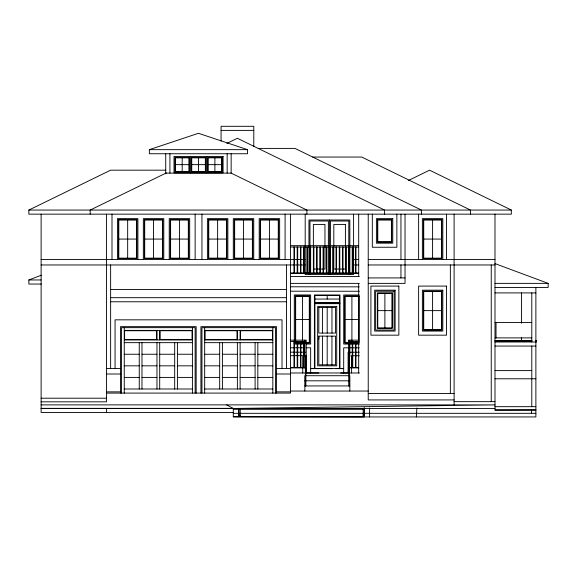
<?xml version="1.0" encoding="UTF-8"?>
<svg xmlns="http://www.w3.org/2000/svg" width="577" height="577" viewBox="0 0 577 577"><rect width="100%" height="100%" fill="white"/><g stroke="black" fill="none" stroke-linecap="round" stroke-linejoin="round"><path stroke-width="0.87" d="M302.435 343.005L302.471 296.326M318.814 339.146L318.814 336.117L335.562 336.131L335.54 364.823L318.814 364.808L318.814 336.117M331.934 364.823L331.955 336.131M314.4 368.573L314.4 294.97L340.004 294.991L339.954 368.595L335.54 368.588M343.683 372.98L343.704 347.808L359.211 347.823M351.595 372.98L351.602 355.728L359.226 355.728M416.334 416.94L416.919 408.018M408.516 180.45L429.569 170.179L511.352 210.064L511.352 214.154L28.85 214.154L28.85 210.064L110.633 170.179L165.743 170.179M166.198 172.992L90.185 210.064L90.185 214.154M226.869 143.399L237.385 138.271L384.592 210.064L384.592 214.154M41.393 284.05L28.85 284.05L28.85 279.96L41.378 275.186M149.371 149.652L198.438 133.294L247.504 149.652L247.504 153.742L149.371 153.742L149.371 149.652L247.504 149.652M494.994 342.017L536.567 341.981L536.567 340.957L535.882 340.892M494.994 214.154L494.994 410.038L535.882 409.901M221.07 130.388L253.786 130.388M258.171 148.404L294.977 148.404L421.39 210.064L421.39 214.154M312.691 157.052L361.757 157.052L470.457 210.064L470.457 214.154M175.372 164.647L189.004 164.647M191.73 164.647L205.354 164.647M208.081 164.647L221.712 164.647M165.931 173.122L231.153 173.122L231.153 153.742M28.85 210.064L511.352 210.064M118.804 239.073L136.525 239.073M144.704 239.073L162.425 239.073M170.258 239.073L188.318 239.073M208.766 239.073L226.487 239.073M234.659 239.073L252.38 239.073M260.22 239.073L278.28 239.073M423.734 239.073L441.455 239.073M290.541 245.665L358.692 245.665M290.541 247.028L358.692 247.028M41.118 259.513L305.197 259.513M353.586 259.513L358.757 259.513M368.234 259.513L494.994 259.513M41.118 264.966L305.197 264.966M353.586 264.966L358.757 264.966M368.234 264.966L494.994 264.966M313.376 269.055L324.959 269.055L324.959 224.417L313.376 224.417L313.376 272.928M290.541 272.928L358.692 272.928M290.541 273.44L358.692 273.44M290.541 276.556L359.305 276.556M368.234 277.919L405.032 277.919M28.85 279.96L41.118 279.96M290.541 283.372L359.305 283.372M368.234 283.372L405.032 283.372L405.032 214.154M494.994 283.372L548.15 283.372L548.15 287.454L494.994 287.454M110.633 289.503L286.459 289.503M494.994 292.907L535.882 292.907M110.633 297.682L286.459 297.682M314.905 299.059L339.492 299.059M110.633 301.771L286.459 301.771M377.769 310.628L392.007 310.628M423.734 310.628L441.455 310.628M295.655 319.492L309.286 319.492M345.068 319.535L358.728 319.535M494.994 322.557L531.792 322.557M124.257 330.39L192.408 330.39M204.676 330.39L272.827 330.39M494.994 337.891L531.792 337.891M124.257 339.932L192.408 339.932M204.676 339.932L272.827 339.932M290.541 340.163L306.221 340.163L306.236 372.98L318.814 372.994M358.692 340.163L348.472 340.163L348.472 356.636L349.835 356.636L349.835 340.17M494.994 340.733L531.792 340.733M494.994 340.993L531.792 340.993M535.882 340.957L536.567 340.957M290.541 341.526L305.341 341.526M348.472 341.526L358.692 341.526M124.257 342.659L192.408 342.659M204.676 342.659L272.827 342.659M494.994 346.063L535.882 346.063M124.257 354.242L139.252 354.242M141.978 354.242L156.973 354.242M159.699 354.242L174.687 354.242M177.413 354.242L192.408 354.242M204.676 354.242L219.671 354.242M222.397 354.242L237.385 354.242M240.111 354.242L255.106 354.242M257.832 354.242L272.827 354.242M304.858 355.482L306.221 355.482M348.472 355.482L349.835 355.482M306.221 356.636L304.858 356.636L304.858 340.17M124.257 365.832L139.252 365.832M141.978 365.832L156.973 365.832M159.699 365.832L174.687 365.832M177.413 365.832L192.408 365.832M204.676 365.832L219.671 365.832M222.397 365.832L237.385 365.832M240.111 365.832L255.106 365.832M257.832 365.832L272.827 365.832M290.541 367.426L305.897 367.426L305.897 373.045M348.833 367.426L358.692 367.426M290.541 367.931L305.435 367.931L305.435 373.045M349.287 367.931L358.692 367.931M106.543 368.559L120.514 368.559M276.571 368.559L290.541 368.559M342.305 368.595L310.65 368.595L332.042 368.588M338.425 368.595L339.442 368.595L339.492 303.682L314.905 303.661L314.905 368.573M494.994 370.6L531.792 370.6M290.541 372.98L359.478 372.98M106.543 374.004L120.514 374.004M276.571 374.004L290.541 374.004M124.257 377.416L139.252 377.416M141.978 377.416L156.973 377.416M159.699 377.416L174.687 377.416M177.413 377.416L192.408 377.416M204.676 377.416L219.671 377.416M222.397 377.416L237.385 377.416M240.111 377.416L255.106 377.416M257.832 377.416L272.827 377.416M494.994 378.779L535.882 378.779M304.858 380.82L349.835 380.82M304.858 385.934L349.835 385.934M124.257 388.999L192.408 388.999M204.676 388.999L272.827 388.999M290.541 391.047L368.234 391.047M106.543 391.862L120.514 391.862M276.571 391.862L290.541 391.862M106.543 393.088L290.541 393.088L290.541 214.154M368.234 393.485L454.106 393.485M41.118 398.209L106.543 398.209M454.106 399.926L368.234 399.926L368.234 214.154M454.106 401.657L494.994 401.657M41.118 401.83L106.543 401.83L106.543 214.154M41.118 404.881L494.994 404.888L233.296 408.466L226.646 404.881M494.994 406.677L535.882 406.677M41.118 408.35L233.296 408.35L233.296 416.94L535.882 416.94L535.882 287.454M41.118 408.466L494.994 408.466M233.296 409.317L364.145 409.317M494.994 410.038L535.882 410.038M233.296 412.44L41.118 412.44L41.118 214.154M233.296 413.32L535.882 413.32M238.856 415.209L240.22 415.209M363.149 415.209L364.513 415.209M290.541 286.783L359.139 286.848M290.541 291.197L359.356 291.262M359.247 295.006L343.704 294.991L343.704 344.065L359.211 344.072M314.4 303.149L340.004 303.17M304.62 344.029L294.292 344.022L294.292 294.955L310.65 294.97L310.65 344.036L306.344 344.036M290.541 347.772L304.533 347.78M306.279 347.78L310.65 347.787L310.65 372.98M290.541 352.186L305.363 352.194M359.219 352.237L348.111 352.23L348.097 372.98L340.632 373.009M290.541 355.677L302.737 355.684L302.737 372.98M340.632 368.595L343.683 368.595M233.296 416.688L364.145 416.94L364.145 415.31M494.994 263.602L548.15 283.372M230.887 172.992L306.899 210.064L306.899 214.154M531.792 292.907L531.792 342.017M531.792 346.063L531.792 406.677M531.496 409.778L531.496 413.32M521.572 292.907L521.572 323.271M521.572 337.559L521.572 341.584M496.018 322.557L496.018 337.891M491.243 264.966L491.243 401.657M454.106 214.154L454.106 404.881M450.356 264.966L450.356 393.485M446.562 214.154L446.562 259.513M442.819 259.513L442.819 218.625L422.371 218.625L422.371 259.513M432.591 219.988L432.591 258.15M432.591 291.544L432.591 329.164M418.621 214.154L418.621 259.513M400.95 214.154L400.95 259.513M400.95 264.966L400.95 277.919M396.861 214.154L396.861 247.252L372.324 247.252L372.324 214.154M384.888 293.289L384.888 327.967M369.597 408.018L369.597 416.94M364.513 408.004L364.513 416.233L363.149 416.233L363.149 408.704M364.145 407.809L364.145 414.538M358.692 214.154L358.692 276.556M358.692 283.372L358.692 372.98M355.966 247.028L355.966 272.928M355.966 341.526L355.966 367.426M355.454 247.028L355.454 272.928M355.454 341.526L355.454 367.426M353.586 214.154L353.586 274.508L305.197 274.508L305.197 214.154M352.735 247.028L352.735 272.928M352.735 341.526L352.735 367.426M352.222 247.028L352.222 272.928M352.222 341.526L352.222 367.426M351.905 296.362L351.905 342.702M349.835 274.508L349.835 219.988L308.947 219.988L308.947 274.508M349.835 391.047L349.835 375.714L304.858 375.714L304.858 391.047M349.496 247.028L349.496 272.928M349.496 341.526L349.496 367.426M349.323 355.872L349.323 385.934M348.984 247.028L348.984 272.928M348.984 356.709L348.984 367.426M348.811 274.508L348.811 221.013L330.412 221.013L330.412 274.508M348.811 355.872L348.811 385.934M346.258 247.028L346.258 272.928M345.746 247.028L345.746 272.928M343.019 247.028L343.019 272.928M342.507 247.028L342.507 272.928M339.781 247.028L339.781 272.928M339.269 247.028L339.269 272.928M336.542 247.028L336.542 272.928M336.038 247.028L336.038 272.928M333.311 247.028L333.311 272.928M332.799 247.028L332.799 272.928M331.97 307.44L331.97 333.066M330.073 247.028L330.073 272.928M329.561 247.028L329.561 272.928M329.388 219.988L329.388 274.508M328.371 274.508L328.371 221.013L309.964 221.013L309.964 274.508M327.202 295.496L327.202 299.059M327.195 307.433L327.195 333.066M327.188 336.124L327.188 364.815M326.834 247.028L326.834 272.928M326.322 247.028L326.322 272.928M323.596 247.028L323.596 272.928M323.084 247.028L323.084 272.928M322.428 307.433L322.428 333.066M322.42 336.124L322.42 364.815M320.358 247.028L320.358 272.928M319.846 247.028L319.846 272.928M317.126 247.028L317.126 272.928M316.614 247.028L316.614 272.928M313.888 247.028L313.888 272.928M310.65 247.028L310.65 272.928M310.137 247.028L310.137 272.928M307.411 247.028L307.411 272.928M306.899 247.028L306.899 272.928M305.875 355.872L305.875 385.934M305.37 355.872L305.37 385.934M304.872 367.426L304.858 367.931M304.173 247.028L304.173 272.928M304.173 341.526L304.173 367.426M303.661 247.028L303.661 272.928M303.661 341.526L303.661 367.426M300.934 247.028L300.934 272.928M300.934 341.526L300.934 367.426M300.429 247.028L300.429 272.928M300.429 341.526L300.429 367.426M297.703 247.028L297.703 272.928M297.703 341.526L297.703 367.426M297.191 247.028L297.191 272.928M297.191 341.526L297.191 367.426M294.465 247.028L294.465 272.928M294.465 341.526L294.465 367.426M293.953 247.028L293.953 272.928M293.953 341.526L293.953 367.426M286.459 264.966L286.459 368.559M285.096 214.154L285.096 259.513M282.023 368.559L282.023 319.831L115.061 319.831L115.061 368.559M279.643 259.513L279.643 218.625L259.196 218.625L259.196 259.513M276.571 393.088L276.571 326.647L200.926 326.647L200.926 393.088M275.554 393.088L275.554 327.664L201.95 327.664L201.95 393.088M272.827 327.664L272.827 393.088M269.416 219.988L269.416 258.15M257.832 342.659L257.832 388.999M255.106 342.659L255.106 388.999M253.786 146.435L253.786 126.298L221.07 126.298L221.07 141.084M253.743 259.513L253.743 218.625L233.296 218.625L233.296 259.513M243.523 219.988L243.523 258.15M240.22 408.704L240.22 416.233L238.856 416.233L238.856 408.905M240.111 330.39L240.111 339.932M240.111 342.659L240.111 388.999M238.748 408.891L238.748 416.695M237.385 330.39L237.385 339.932M237.385 342.659L237.385 388.999M227.85 259.513L227.85 218.625L207.403 218.625L207.403 259.513M227.165 153.742L227.165 173.122M222.397 342.659L222.397 388.999M219.671 342.659L219.671 388.999M217.623 219.988L217.623 258.15M214.896 157.831L214.896 171.456M206.717 156.468L206.717 172.819M204.676 327.664L204.676 393.088M201.95 214.154L201.95 259.513M198.546 157.831L198.546 171.456M196.158 393.088L196.158 326.647L120.514 326.647L120.514 393.088M195.134 214.154L195.134 259.513M195.134 393.088L195.134 327.664L121.531 327.664L121.531 393.088M192.408 327.664L192.408 393.088M190.367 156.468L190.367 172.819M189.682 259.513L189.682 218.625L169.241 218.625L169.241 259.513M182.188 157.831L182.188 171.456M179.461 219.988L179.461 258.15M177.413 342.659L177.413 388.999M174.687 342.659L174.687 388.999M169.919 153.742L169.919 173.122M165.729 153.742L165.729 173.886M163.789 259.513L163.789 218.625L143.341 218.625L143.341 259.513M159.699 330.39L159.699 339.932M159.699 342.659L159.699 388.999M156.973 330.39L156.973 339.932M156.973 342.659L156.973 388.999M153.561 219.988L153.561 258.15M141.978 342.659L141.978 388.999M139.252 342.659L139.252 388.999M137.889 259.513L137.889 218.625L117.441 218.625L117.441 259.513M127.668 219.988L127.668 258.15M124.257 327.664L124.257 393.088M111.996 214.154L111.996 259.513M110.633 264.966L110.633 368.559M106.543 408.35L106.543 412.44M318.836 307.433L318.814 333.066L335.569 333.066L335.583 307.44L318.836 307.433M336.744 306.423L336.701 365.847L317.653 365.832L317.653 306.409L336.744 306.423M358.75 296.369L358.714 342.709L345.068 342.702L345.068 296.354L358.75 296.369M359.089 296.03L359.053 343.048L344.721 343.041L344.721 296.015L359.089 296.03M531.792 340.892L531.114 340.993L531.792 340.892M223.075 156.468L174.009 156.468L174.009 172.819L223.075 172.819L223.075 156.468M189.343 157.485L175.033 157.485L175.033 171.802L189.343 171.802L189.343 157.485M205.7 157.485L191.384 157.485L191.384 171.802L205.7 171.802L205.7 157.485M222.051 157.485L207.742 157.485L207.742 171.802L222.051 171.802L222.051 157.485M189.004 157.831L175.372 157.831L175.372 171.456L189.004 171.456L189.004 157.831M205.354 157.831L191.73 157.831L191.73 171.456L205.354 171.456L205.354 157.831M221.712 157.831L208.081 157.831L208.081 171.456L221.712 171.456L221.712 157.831M392.771 218.625L376.413 218.625L376.413 243.162L392.771 243.162L392.771 218.625M136.864 219.649L118.465 219.649L118.465 258.496L136.864 258.496L136.864 219.649M162.764 219.649L144.365 219.649L144.365 258.496L162.764 258.496L162.764 219.649M188.657 219.649L170.258 219.649L170.258 258.496L188.657 258.496L188.657 219.649M226.826 219.649L208.427 219.649L208.427 258.496L226.826 258.496L226.826 219.649M252.719 219.649L234.32 219.649L234.32 258.496L252.719 258.496L252.719 219.649M278.619 219.649L260.22 219.649L260.22 258.496L278.619 258.496L278.619 219.649M391.747 219.649L377.437 219.649L377.437 242.138L391.747 242.138L391.747 219.649M441.794 219.649L423.395 219.649L423.395 258.496L441.794 258.496L441.794 219.649M136.525 219.988L118.804 219.988L118.804 258.15L136.525 258.15L136.525 219.988M162.425 219.988L144.704 219.988L144.704 258.15L162.425 258.15L162.425 219.988M188.318 219.988L170.604 219.988L170.604 258.15L188.318 258.15L188.318 219.988M226.487 219.988L208.766 219.988L208.766 258.15L226.487 258.15L226.487 219.988M252.38 219.988L234.659 219.988L234.659 258.15L252.38 258.15L252.38 219.988M278.28 219.988L260.559 219.988L260.559 258.15L278.28 258.15L278.28 219.988M391.408 219.988L377.776 219.988L377.776 241.799L391.408 241.799L391.408 219.988M441.455 219.988L423.734 219.988L423.734 258.15L441.455 258.15L441.455 219.988M345.407 224.417L333.816 224.417L333.816 269.055L345.407 269.055L345.407 224.417M398.858 286.091L370.917 286.091L370.917 335.165L398.858 335.165L398.858 286.091M446.562 286.091L418.621 286.091L418.621 335.165L446.562 335.165L446.562 286.091M395.115 290.181L374.668 290.181L374.668 331.075L395.115 331.075L395.115 290.181M442.819 290.181L422.371 290.181L422.371 331.075L442.819 331.075L442.819 290.181M394.091 291.205L375.692 291.205L375.692 330.051L394.091 330.051L394.091 291.205M441.794 291.205L423.395 291.205L423.395 330.051L441.794 330.051L441.794 291.205M441.455 291.544L423.734 291.544L423.734 329.712L441.455 329.712L441.455 291.544M392.346 292.95L377.43 292.95L377.43 328.313L392.346 328.313L392.346 292.95M392.007 293.289L377.769 293.289L377.769 327.967L392.007 327.967L392.007 293.289M156.634 330.729L124.603 330.729L124.603 339.593L156.634 339.593L156.634 330.729M192.069 330.729L160.038 330.729L160.038 339.593L192.069 339.593L192.069 330.729M237.046 330.729L205.015 330.729L205.015 339.593L237.046 339.593L237.046 330.729M272.488 330.729L240.458 330.729L240.458 339.593L272.488 339.593L272.488 330.729M339.492 295.503L314.905 295.482L314.905 302.637L339.492 302.658L339.492 295.503M309.625 295.994L295.316 295.979L295.316 343.005L309.625 343.012L309.625 295.994M309.286 296.333L295.655 296.318L295.655 342.666L309.286 342.673L309.286 296.333"/></g></svg>
